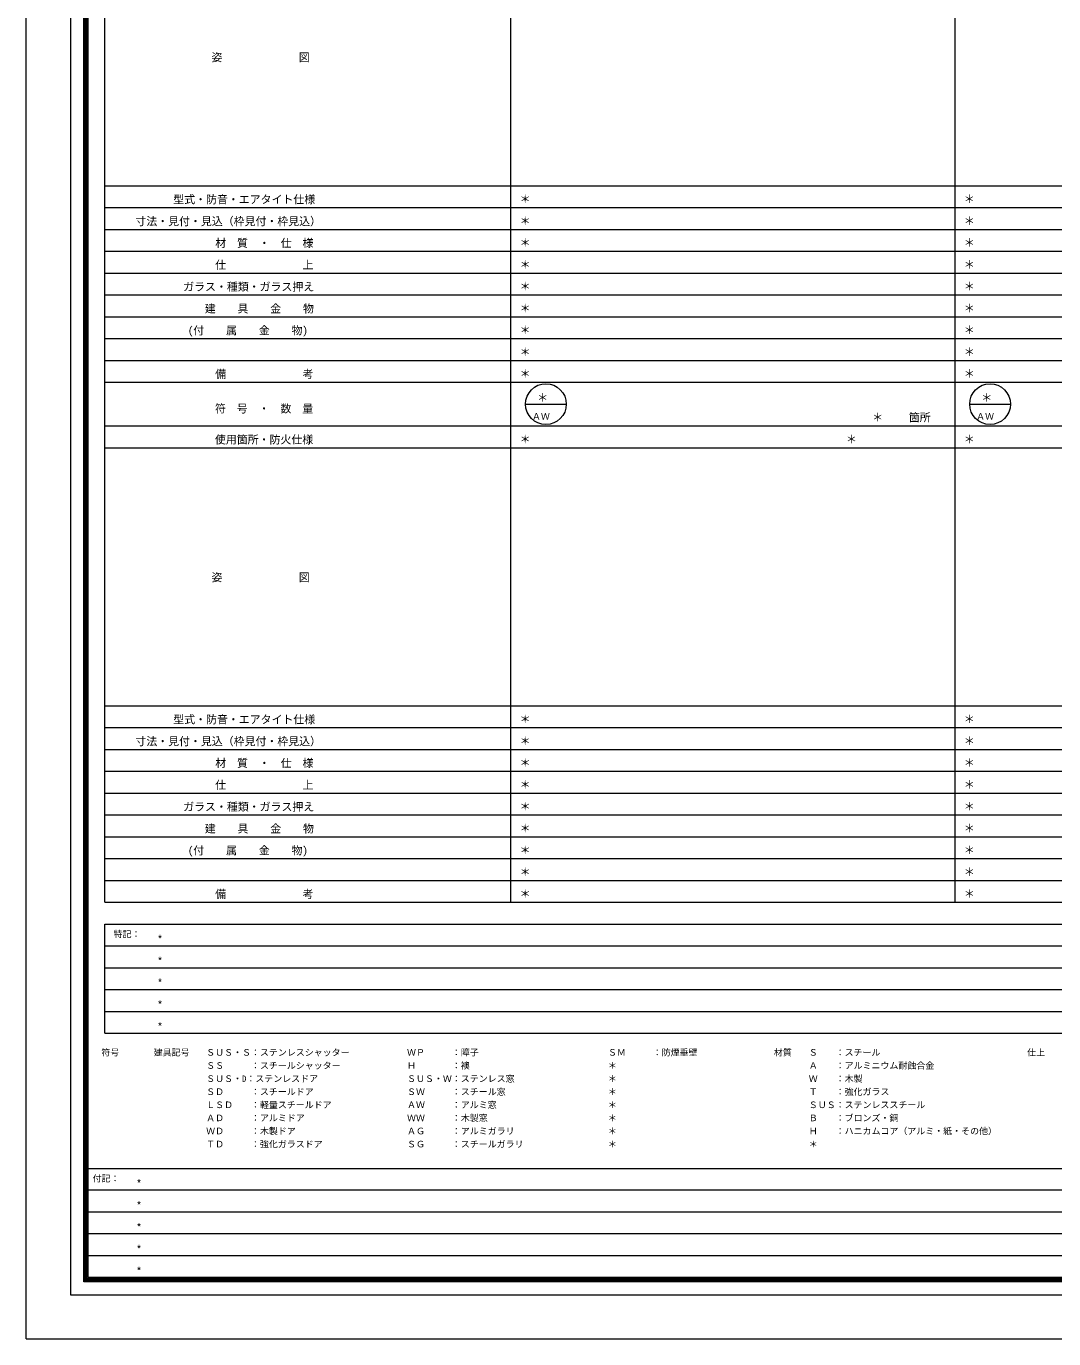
# Model space of a CAD drawing. Units: millimetres, scale not verified. Extents: x -20913 to 21137, y -14769 to 14931.
# Drawn here: x -20913 to -9148, y -14769 to 261 of the extents above; entities that cross this region are included whole.
import ezdxf
from ezdxf.enums import TextEntityAlignment as Align

# ---------------------------------------------------------------- set-up
doc = ezdxf.new("R2010")
doc.units = ezdxf.units.MM
doc.header["$LTSCALE"] = 50
doc.layers.add('0-0_0', color=4, linetype='Continuous')
doc.layers.add('0-1_USER1', color=4, linetype='Continuous', lineweight=9)
doc.styles.add('ＭＳ ゴシック', font='')
doc.styles.get('ＭＳ ゴシック').set_extended_font_data('MS Gothic')

msp = doc.modelspace()

# ---------------------------------------------------------------- linework, layer by layer
at = {"layer": '0-1_USER1', "color": 7}
for p, q in [((-20913.26, -14768.58), (-20913.26, 14931.42)), ((-20403.49, -14267.83), (-20403.49, 14418.83)), ((-20253.49, -14118.39), (-20253.49, 14269.39)), ((-20241.08, -14105.99), (-20241.08, 14256.99)), ((-20228.11, -14093.58), (-20228.11, 14244.01)), ((-20215.7, -14080.61), (-20215.7, 14231.04)), ((-20203.3, -14067.64), (-20203.3, 14218.64)), ((-20013.22, -9770.64), (-20013.22, 14049.36)), ((-15363.22, -9770.64), (-15363.22, 14049.36)), ((-10277.51, -9770.64), (-10277.51, 14049.36)), ((-20013.22, -1565.64), (20236.78, -1565.64)), ((-20013.22, -1815.64), (20236.78, -1815.64)), ((-20013.22, -2065.64), (20236.78, -2065.64)), ((-20013.22, -2315.64), (20236.78, -2315.64)), ((-20013.22, -2565.64), (20236.78, -2565.64)), ((-20013.22, -2815.64), (20236.78, -2815.64)), ((-20013.22, -3065.64), (20236.78, -3065.64)), ((-20013.22, -3315.64), (20236.78, -3315.64)), ((-20013.22, -3565.64), (20236.78, -3565.64)), ((-20013.22, -3815.64), (20236.78, -3815.64)), ((-15196.55, -4065.64), (-14729.89, -4065.64)), ((-15188.22, -4065.64), (-14738.22, -4065.64)), ((-10110.84, -4065.64), (-9644.17, -4065.64)), ((-10102.51, -4065.64), (-9652.51, -4065.64)), ((-20013.22, -4315.64), (20236.78, -4315.64)), ((-20013.22, -4565.64), (20236.78, -4565.64)), ((-20013.22, -7520.64), (20236.78, -7520.64)), ((-20013.22, -7770.64), (20236.78, -7770.64)), ((-20013.22, -8020.64), (20236.78, -8020.64)), ((-20013.22, -8270.64), (20236.78, -8270.64)), ((-20013.22, -8520.64), (20236.78, -8520.64)), ((-20013.22, -8770.64), (20236.78, -8770.64)), ((-20013.22, -9020.64), (20236.78, -9020.64)), ((-20013.22, -9270.64), (20236.78, -9270.64)), ((-20013.22, -9520.64), (20236.78, -9520.64)), ((-20013.22, -9770.64), (20236.78, -9770.64)), ((-20013.22, -10020.64), (20236.78, -10020.64)), ((-20013.22, -11270.64), (-20013.22, -10020.64)), ((-20013.22, -10270.64), (20236.78, -10270.64)), ((-20013.22, -10520.64), (20236.78, -10520.64)), ((-20013.22, -10770.64), (20236.78, -10770.64)), ((-20013.22, -11020.64), (20236.78, -11020.64)), ((-20013.22, -11270.64), (20236.78, -11270.64)), ((-20253.49, -12819.14), (20476.97, -12819.14)), ((2041.06, -13067.26), (-20253.49, -13067.26)), ((2041.06, -13318.2), (-20253.49, -13318.2)), ((2041.06, -13568.02), (-20253.49, -13568.02)), ((2041.06, -13817.83), (-20253.49, -13817.83)), ((20476.97, -14118.39), (-20253.49, -14118.39)), ((20464.56, -14105.99), (-20241.08, -14105.99)), ((20452.16, -14093.58), (-20228.11, -14093.58)), ((20439.18, -14080.61), (-20215.7, -14080.61)), ((20426.78, -14067.64), (-20203.3, -14067.64)), ((20627.53, -14267.83), (-20403.49, -14267.83))]:
    msp.add_line(p, q, dxfattribs=at)
msp.add_lwpolyline([(-20913.26, -14768.58), (21136.74, -14768.58), (21136.74, 14931.42)], dxfattribs=at)
for centre in [(-14963.22, -4065.64), (-14963.22, -4065.64), (-9877.51, -4065.64), (-9877.51, -4065.64)]:
    msp.add_circle(centre, 233.33, dxfattribs=at)

# ---------------------------------------------------------------- texts
at = {"layer": '0-0_0', "style": 'ＭＳ ゴシック'}
for p in [(-15263.22, -1790.64), (-10177.51, -1790.64), (-15263.22, -2040.64), (-10177.51, -2040.64), (-15263.22, -2290.64), (-10177.51, -2290.64), (-15263.22, -2540.64), (-10177.51, -2540.64), (-15263.22, -2790.64), (-10177.51, -2790.64), (-15263.22, -3040.64), (-10177.51, -3040.64), (-15263.22, -3290.64), (-10177.51, -3290.64), (-15263.22, -3540.64), (-10177.51, -3540.64), (-15263.22, -3790.64), (-10177.51, -3790.64), (-15063.22, -4065.64), (-9977.51, -4065.64), (-11227.51, -4290.64), (-15263.22, -4540.64), (-11527.51, -4540.64), (-10177.51, -4540.64), (-15263.22, -7745.64), (-10177.51, -7745.64), (-15263.22, -7995.64), (-10177.51, -7995.64), (-15263.22, -8245.64), (-10177.51, -8245.64), (-15263.22, -8495.64), (-10177.51, -8495.64), (-15263.22, -8745.64), (-10177.51, -8745.64), (-15263.22, -8995.64), (-10177.51, -8995.64), (-15263.22, -9245.64), (-10177.51, -9245.64), (-15263.22, -9495.64), (-10177.51, -9495.64), (-15263.22, -9745.64), (-10177.51, -9745.64)]:
    msp.add_text('＊', height=91.64, dxfattribs=at).set_placement(p, align=Align.BOTTOM_LEFT)
at = {"layer": '0-1_USER1', "style": 'ＭＳ ゴシック'}
for s, height, p in [('姿\u3000\u3000\u3000\u3000\u3000\u3000\u3000図', 91.64, (-18792.92, -168.14)), ('型式・防音・エアタイト仕様', 91.64, (-19229.53, -1795.64)), ('寸法・見付・見込（枠見付・枠見込）', 91.64, (-19663.4, -2045.64)), ('材\u3000質\u3000・\u3000仕\u3000様', 91.64, (-18749.53, -2295.64)), ('仕\u3000\u3000\u3000\u3000\u3000\u3000\u3000上', 91.64, (-18749.53, -2545.64)), ('ガラス・種類・ガラス押え', 91.64, (-19116.2, -2795.64)), ('建\u3000\u3000具\u3000\u3000金\u3000\u3000物', 91.64, (-18869.53, -3045.64)), ('(付\u3000\u3000属\u3000\u3000金\u3000\u3000物)', 91.64, (-19062.87, -3295.64)), ('備\u3000\u3000\u3000\u3000\u3000\u3000\u3000考', 91.64, (-18749.53, -3795.64)), ('符\u3000号\u3000・\u3000数\u3000量', 91.64, (-18752.81, -4190.64)), ('ＡＷ', 73.31, (-15123.22, -4265.64)), ('ＡＷ', 73.31, (-15123.22, -4265.64)), ('箇所', 91.64, (-10807.51, -4290.64)), ('ＡＷ', 73.31, (-10037.51, -4265.64)), ('ＡＷ', 73.31, (-10037.51, -4265.64)), ('使用箇所・防火仕様', 91.64, (-18752.81, -4545.64)), ('姿\u3000\u3000\u3000\u3000\u3000\u3000\u3000図', 91.64, (-18792.92, -6123.14)), ('型式・防音・エアタイト仕様', 91.64, (-19229.53, -7750.64)), ('寸法・見付・見込（枠見付・枠見込）', 91.64, (-19663.4, -8000.64)), ('材\u3000質\u3000・\u3000仕\u3000様', 91.64, (-18749.53, -8250.64)), ('仕\u3000\u3000\u3000\u3000\u3000\u3000\u3000上', 91.64, (-18749.53, -8500.64)), ('ガラス・種類・ガラス押え', 91.64, (-19116.2, -8750.64)), ('建\u3000\u3000具\u3000\u3000金\u3000\u3000物', 91.64, (-18869.53, -9000.64)), ('(付\u3000\u3000属\u3000\u3000金\u3000\u3000物)', 91.64, (-19062.87, -9250.64)), ('備\u3000\u3000\u3000\u3000\u3000\u3000\u3000考', 91.64, (-18749.53, -9750.64)), ('特記：', 73.31, (-19913.03, -10193.76)), ('*', 91.64, (-19413.03, -10268.76)), ('*', 91.64, (-19413.03, -10519.7)), ('*', 91.64, (-19413.03, -10769.7)), ('*', 91.64, (-19413.03, -11020.46)), ('*', 91.64, (-19413.03, -11270.46)), ('符号', 73.31, (-20053.49, -11549.14)), ('建具記号', 73.31, (-19453.49, -11549.14)), ('ＳＵＳ・Ｓ：ステンレスシャッター', 73.31, (-18853.49, -11549.14)), ('ＷＰ\u3000\u3000\u3000：障子', 73.31, (-16553.49, -11549.14)), ('ＳＭ\u3000\u3000\u3000：防煙垂壁', 73.31, (-14253.49, -11549.14)), ('材質', 73.31, (-12353.49, -11549.14)), ('Ｓ\u3000\u3000：スチール', 73.31, (-11953.49, -11549.14)), ('仕上', 73.31, (-9453.49, -11549.14)), ('ＳＳ\u3000\u3000\u3000：スチールシャッター', 73.31, (-18853.49, -11699.14)), ('Ｈ\u3000\u3000\u3000\u3000：襖', 73.31, (-16553.49, -11699.14)), ('＊', 73.31, (-14253.49, -11699.14)), ('Ａ\u3000\u3000：アルミニウム耐蝕合金', 73.31, (-11953.49, -11699.14)), ('ＳＵＳ・D：ステンレスドア', 73.31, (-18853.49, -11849.14)), ('ＳＵＳ・Ｗ：ステンレス窓', 73.31, (-16553.49, -11849.14)), ('＊', 73.31, (-14253.49, -11849.14)), ('Ｗ\u3000\u3000：木製', 73.31, (-11953.49, -11849.14)), ('ＳＤ\u3000\u3000\u3000：スチールドア', 73.31, (-18853.49, -11999.14)), ('ＳＷ\u3000\u3000\u3000：スチール窓', 73.31, (-16553.49, -11999.14)), ('＊', 73.31, (-14253.49, -11999.14)), ('Ｔ\u3000\u3000：強化ガラス', 73.31, (-11953.49, -11999.14)), ('ＬＳＤ\u3000\u3000：軽量スチールドア', 73.31, (-18853.49, -12149.14)), ('ＡＷ\u3000\u3000\u3000：アルミ窓', 73.31, (-16553.49, -12149.14)), ('＊', 73.31, (-14253.49, -12149.14)), ('ＳＵＳ：ステンレススチール', 73.31, (-11953.49, -12149.14)), ('ＡＤ\u3000\u3000\u3000：アルミドア', 73.31, (-18853.49, -12299.14)), ('ＷＷ\u3000\u3000\u3000：木製窓', 73.31, (-16553.49, -12299.14)), ('＊', 73.31, (-14253.49, -12299.14)), ('Ｂ\u3000\u3000：ブロンズ・銅', 73.31, (-11953.49, -12299.14)), ('ＷＤ\u3000\u3000\u3000：木製ドア', 73.31, (-18853.49, -12449.14)), ('ＡＧ\u3000\u3000\u3000：アルミガラリ', 73.31, (-16553.49, -12449.14)), ('＊', 73.31, (-14253.49, -12449.14)), ('Ｈ\u3000\u3000：ハニカムコア（アルミ・紙・その他）', 73.31, (-11953.49, -12449.14)), ('ＴＤ\u3000\u3000\u3000：強化ガラスドア', 73.31, (-18853.49, -12599.14)), ('ＳＧ\u3000\u3000\u3000：スチールガラリ', 73.31, (-16553.49, -12599.14)), ('＊', 73.31, (-14253.49, -12599.14)), ('＊', 73.31, (-11953.49, -12599.14)), ('付記：', 73.31, (-20153.3, -12992.26)), ('*', 91.64, (-19653.3, -13067.26)), ('*', 91.64, (-19653.3, -13318.2)), ('*', 91.64, (-19653.3, -13568.2)), ('*', 91.64, (-19653.3, -13818.96)), ('*', 91.64, (-19653.3, -14068.96))]:
    msp.add_text(s, height=height, dxfattribs=at).set_placement(p, align=Align.BOTTOM_LEFT)

doc.saveas('drawing.dxf')
